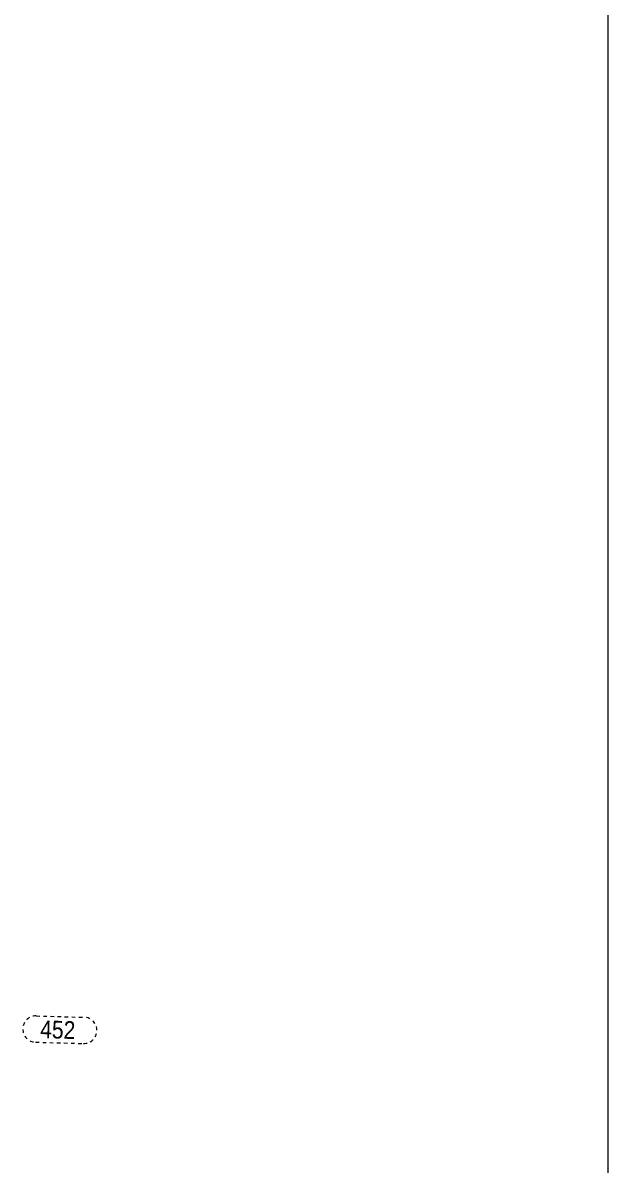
# Model space of a CAD drawing. Header units: millimetres. Extents: x 2 to 825, y 1 to 579.
# Drawn here: x 742.5 to 825, y 257.1 to 418 of the extents above; entities that cross this region are included whole.
import ezdxf

# ---------------------------------------------------------------- set-up
doc = ezdxf.new("R2010")
doc.units = ezdxf.units.MM
doc.linetypes.add('XKITLINE00', pattern=[0])
doc.linetypes.add('XKITLINE04', pattern=[3, 0.5, -0.5, 0.5, -0.5, 0.5, -0.5])
doc.layers.add('DrawingSheet', color=5, linetype='Continuous', lineweight=0)
doc.layers.add('PartMark', color=7, linetype='Continuous', lineweight=0)
doc.styles.add('ARIAL', font='ARIAL.TTF')

# ---------------------------------------------------------------- blocks, each defined once
blk = doc.blocks.new('*A108')
at = {"layer": 'DrawingSheet', "color": 5, "linetype": 'XKITLINE00', "lineweight": 0}
blk.add_line((825, 5), (825, 579), dxfattribs=at)
blk = doc.blocks.new('*A217')
at = {"layer": 'PartMark', "color": 7, "linetype": 'XKITLINE04', "lineweight": 0}
for p, q in [((744.36, 278.11), (751.12, 277.92)), ((744.26, 274.41), (751.02, 274.22))]:
    blk.add_line(p, q, dxfattribs=at)
for centre, start, end in [((744.31, 276.26), 88.3915, 268.3915), ((751.07, 276.07), 268.3915, 88.3915)]:
    blk.add_arc(centre, 1.85, start, end, dxfattribs=at)
at = {"layer": 'PartMark', "color": 3, "style": 'ARIAL', "width": 0.85}
blk.add_text('452', height=2.5, rotation=-1.61, dxfattribs=at).set_placement((744.88, 274.99))

msp = doc.modelspace()

# ---------------------------------------------------------------- block references
at = {"lineweight": 0}
for name in ['*A108', '*A217']:
    msp.add_blockref(name, (0, 0), dxfattribs=at)

doc.saveas('drawing.dxf')
